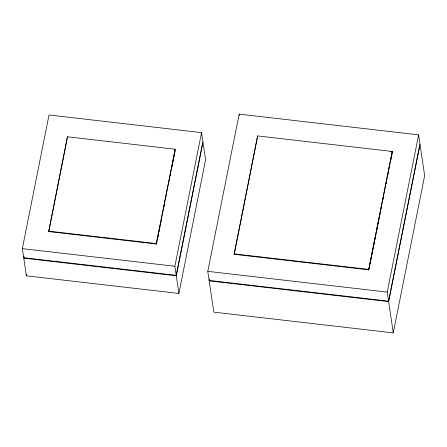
<?xml version="1.0" encoding="UTF-8"?>
<svg xmlns="http://www.w3.org/2000/svg" width="447" height="447" viewBox="0 0 447 447"><rect width="100%" height="100%" fill="white"/><g stroke="black" fill="none" stroke-linecap="round" stroke-linejoin="round"><path stroke-width="0.67" d="M22.35 248.638L49.025 114.985L201.558 132.614L202.899 141.677L176.224 275.33L23.691 257.701L22.35 248.638L174.883 266.267L176.224 275.33M23.691 257.701L23.959 256.338M178.901 293.456L176.291 275.782L202.966 142.129L205.575 159.802L178.901 293.456L26.367 275.827L26.636 274.464M175.207 149.678L156.377 244.017L48.706 231.574L67.469 136.782L175.14 149.225L175.274 150.131M48.706 231.574L56.484 192.607M56.752 191.238L67.469 136.782M156.444 244.47L156.31 243.565L175.14 149.225M156.718 243.107L156.986 241.738M157.674 238.318L158.763 232.848M159.037 231.485L160.127 226.014M160.808 222.595L161.082 221.226M162.585 213.711L162.859 212.342M163.948 206.872L164.63 203.452M165.72 197.982L165.993 196.619M167.496 189.098L167.77 187.729M169.268 180.208L169.542 178.845M170.223 175.425L170.905 172.006M171.587 168.586L172.682 163.121M172.955 161.753L174.453 154.232M174.727 152.863L175 151.499M174.883 266.267L201.558 132.614M207.794 271.357L239.173 114.119L418.627 134.86L419.968 143.923L388.583 301.161L209.129 280.42L207.794 271.357L387.247 292.098L388.583 301.161M209.129 280.42L209.403 279.057M393.265 332.881L388.65 301.613L420.035 144.375L424.65 175.643L393.265 332.881L213.817 312.14L209.196 280.872L209.47 279.509M390.192 151.684L392.276 151.924L368.736 269.848L234.144 254.298L257.617 135.916L392.209 151.466L392.337 152.377M234.144 254.298L245.576 197.038M245.844 195.674L257.617 135.916M368.803 270.306L368.669 269.396L392.209 151.466M369.077 268.943L369.753 265.535M370.027 264.171L371.524 256.673M371.798 255.31L372.887 249.856M373.156 248.493L374.653 240.994M374.927 239.631L376.016 234.178M376.285 232.814L377.782 225.316M378.056 223.953L379.145 218.499M379.821 215.091L380.095 213.727M381.185 208.274L381.459 206.911M382.95 199.412L383.224 198.049M384.314 192.596L384.588 191.232M386.079 183.734L386.353 182.37M387.851 174.872L388.125 173.509M389.208 168.055L389.482 166.692M390.572 161.238L391.254 157.83M391.522 156.467L392.203 153.058M387.247 292.098L418.627 134.86M48.639 231.121L156.31 243.565M234.077 253.846L368.669 269.396M176.291 275.782L23.752 258.154L26.367 275.827M209.196 280.872L388.65 301.613M379.609 300.121L379.676 300.58M239.173 114.119L239.368 115.415M218.102 281.459L218.17 281.912M175.325 275.223L175.392 275.676M24.585 257.802L24.652 258.26"/></g></svg>
